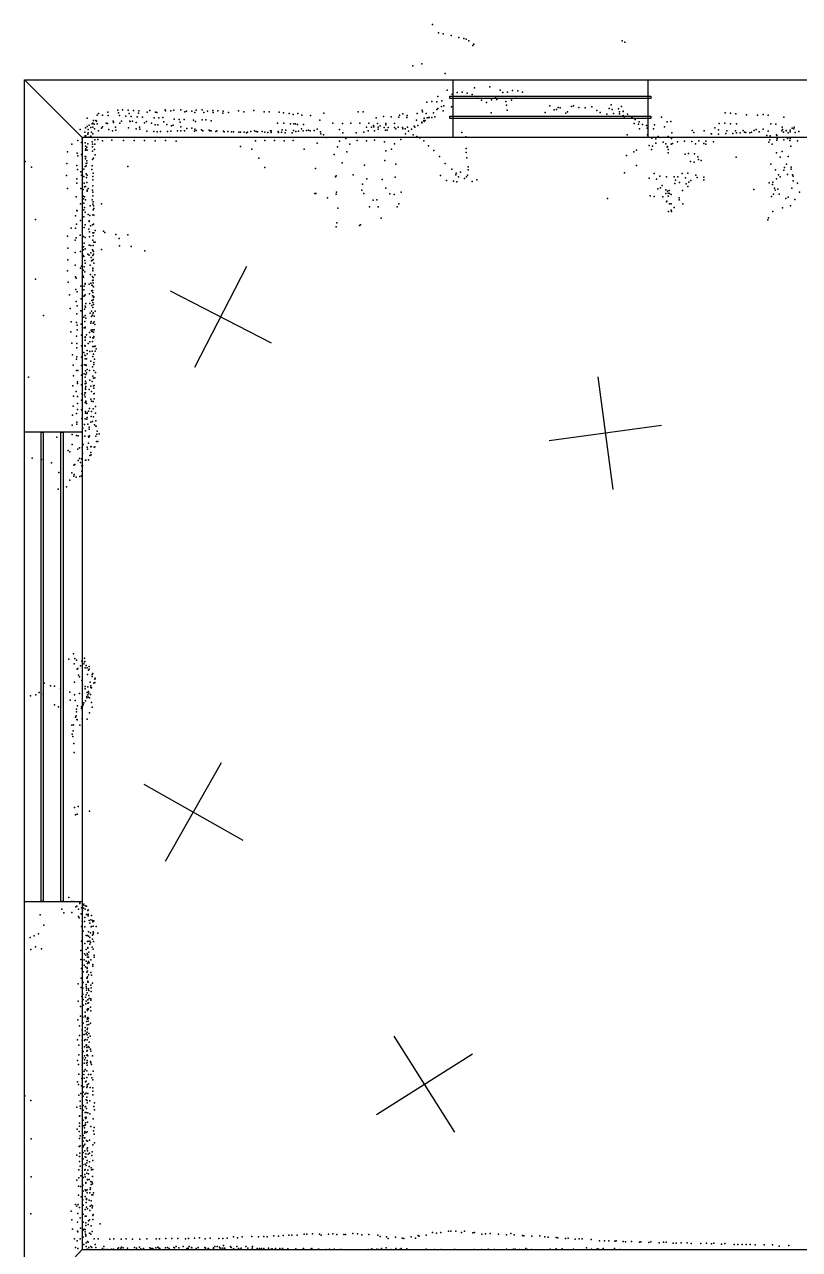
# Model space of a CAD drawing. Header units: millimetres. Extents: x -49251 to 3173, y -44712 to 7447.
# Drawn here: x -12157 to -9428, y -1732 to 2582 of the extents above; entities that cross this region are included whole.
import ezdxf

# ---------------------------------------------------------------- set-up
doc = ezdxf.new("R2010")
doc.units = ezdxf.units.MM
for name, color, linetype in [('P', 9, 'Continuous'), ('PANOS', 10, 'Continuous'), ('ROOMS', 1, 'Continuous'), ('WALLS', 3, 'Continuous'), ('WINDOWS', 6, 'Continuous')]:
    doc.layers.add(name, color=color, linetype=linetype)

# ---------------------------------------------------------------- blocks, each defined once
blk = doc.blocks.new('1-Standard_69')
for points in [[(-590, 42.9766), (589.999, 42.9766), (589.999, 32.9766), (-590, 32.9766), (-590, 42.9766)], [(-590.014, -44.0958), (589.985, -44.0958), (589.985, -54.0958), (-590.014, -54.0958), (-590.014, -44.0958)]]:
    blk.add_lwpolyline(points)

msp = doc.modelspace()

# ---------------------------------------------------------------- linework, layer by layer
at = {"layer": 'P'}
for p in [(-10720, 2582), (-10699, 2553), (-10682, 2549), (-10654, 2543), (-10627, 2536), (-10610, 2533), (-10601, 2530), (-10592, 2525), (-10578, 2508), (-10575, 2513), (-10052, 2524), (-10043, 2520), (-10790, 2436), (-10758, 2444), (-10675, 2410), (-10669, 2351), (-10651, 2337), (-10633, 2343), (-10616, 2344), (-10598, 2340), (-10581, 2336), (-10572, 2359), (-10518, 2363), (-10482, 2351), (-10473, 2343), (-10456, 2344), (-10438, 2350), (-10420, 2348), (-10403, 2344), (-10740, 2309), (-10722, 2311), (-10705, 2310), (-10701, 2328), (-10689, 2293), (-10687, 2313), (-10680, 2295), (-10653, 2292), (-10564, 2328), (-10547, 2315), (-10530, 2307), (-10512, 2317), (-10498, 2327), (-10494, 2318), (-10462, 2311), (-10459, 2298), (-10442, 2316), (-10426, 2328), (-10307, 2296), (-10277, 2290), (-10270, 2289), (-10230, 2293), (-10224, 2295), (-10205, 2290), (-10182, 2288), (-10159, 2292), (-10091, 2299), (-10054, 2293), (-11936, 2252), (-11914, 2244), (-11906, 2244), (-11901, 2263), (-11896, 2269), (-11882, 2263), (-11864, 2273), (-11862, 2262), (-11829, 2280), (-11826, 2271), (-11822, 2261), (-11812, 2281), (-11800, 2259), (-11792, 2280), (-11789, 2268), (-11781, 2258), (-11773, 2279), (-11760, 2257), (-11756, 2270), (-11754, 2278), (-11741, 2256), (-11725, 2273), (-11716, 2279), (-11701, 2253), (-11696, 2273), (-11691, 2272), (-11684, 2253), (-11670, 2254), (-11662, 2281), (-11661, 2278), (-11642, 2278), (-11631, 2280), (-11630, 2249), (-11612, 2248), (-11606, 2282), (-11595, 2248), (-11593, 2275), (-11587, 2277), (-11568, 2277), (-11562, 2245), (-11557, 2272), (-11552, 2280), (-11532, 2282), (-11531, 2246), (-11525, 2272), (-11519, 2246), (-11513, 2277), (-11494, 2279), (-11493, 2272), (-11476, 2278), (-11459, 2270), (-11457, 2277), (-11439, 2272), (-11404, 2278), (-11385, 2275), (-11350, 2279), (-11313, 2274), (-11296, 2275), (-11260, 2273), (-11245, 2271), (-11225, 2269), (-11211, 2265), (-11195, 2269), (-11180, 2263), (-11150, 2262), (-11117, 2245), (-11103, 2270), (-10982, 2275), (-10964, 2274), (-10918, 2253), (-10893, 2258), (-10866, 2257), (-10839, 2256), (-10836, 2263), (-10825, 2267), (-10811, 2254), (-10809, 2261), (-10776, 2245), (-10774, 2268), (-10756, 2280), (-10755, 2274), (-10751, 2244), (-10749, 2252), (-10746, 2244), (-10742, 2269), (-10739, 2253), (-10734, 2254), (-10732, 2255), (-10722, 2254), (-10717, 2271), (-10712, 2257), (-10705, 2283), (-10701, 2286), (-10682, 2278), (-10514, 2271), (-10457, 2280), (-10323, 2272), (-10292, 2282), (-10283, 2283), (-10251, 2270), (-10245, 2274), (-10141, 2279), (-10130, 2272), (-10106, 2266), (-10098, 2286), (-10087, 2283), (-10083, 2269), (-10065, 2285), (-10061, 2275), (-10061, 2267), (-10049, 2277), (-10049, 2276), (-10048, 2262), (-10045, 2253), (-10033, 2266), (-10029, 2259), (-10018, 2256), (-10017, 2257), (-10006, 2247), (-9951, 2253), (-9914, 2256), (-9689, 2271), (-9670, 2270), (-9652, 2267), (-9614, 2264), (-9576, 2263), (-9556, 2265), (-9538, 2263), (-9483, 2256), (-11961, 2212), (-11945, 2203), (-11942, 2218), (-11936, 2223), (-11933, 2212), (-11929, 2228), (-11924, 2219), (-11921, 2203), (-11919, 2232), (-11917, 2234), (-11916, 2221), (-11912, 2231), (-11911, 2214), (-11904, 2241), (-11901, 2232), (-11896, 2207), (-11886, 2217), (-11882, 2222), (-11870, 2234), (-11865, 2233), (-11860, 2212), (-11847, 2207), (-11845, 2241), (-11844, 2237), (-11837, 2221), (-11836, 2210), (-11821, 2235), (-11815, 2241), (-11791, 2218), (-11786, 2242), (-11785, 2240), (-11777, 2241), (-11764, 2237), (-11764, 2214), (-11752, 2221), (-11751, 2213), (-11735, 2236), (-11727, 2240), (-11726, 2206), (-11710, 2234), (-11702, 2205), (-11697, 2229), (-11690, 2204), (-11688, 2229), (-11678, 2205), (-11667, 2239), (-11656, 2230), (-11654, 2205), (-11642, 2206), (-11639, 2225), (-11634, 2228), (-11618, 2207), (-11609, 2238), (-11607, 2222), (-11606, 2207), (-11594, 2208), (-11585, 2216), (-11568, 2217), (-11558, 2206), (-11557, 2213), (-11555, 2240), (-11553, 2209), (-11534, 2211), (-11529, 2208), (-11507, 2210), (-11505, 2207), (-11500, 2243), (-11500, 2207), (-11483, 2205), (-11480, 2207), (-11456, 2206), (-11454, 2204), (-11441, 2205), (-11428, 2204), (-11421, 2204), (-11402, 2203), (-11396, 2203), (-11384, 2203), (-11375, 2201), (-11372, 2203), (-11360, 2205), (-11347, 2208), (-11341, 2205), (-11336, 2204), (-11320, 2205), (-11311, 2203), (-11300, 2202), (-11291, 2207), (-11288, 2207), (-11288, 2202), (-11266, 2234), (-11264, 2205), (-11263, 2202), (-11252, 2203), (-11250, 2211), (-11244, 2234), (-11239, 2201), (-11237, 2210), (-11220, 2232), (-11214, 2201), (-11210, 2209), (-11208, 2232), (-11203, 2232), (-11201, 2205), (-11196, 2230), (-11192, 2206), (-11182, 2214), (-11176, 2207), (-11175, 2230), (-11164, 2209), (-11157, 2210), (-11151, 2208), (-11137, 2209), (-11126, 2213), (-11115, 2204), (-11071, 2235), (-11048, 2212), (-11037, 2233), (-11008, 2234), (-10976, 2234), (-10962, 2203), (-10953, 2220), (-10947, 2207), (-10944, 2234), (-10935, 2220), (-10928, 2226), (-10927, 2222), (-10924, 2207), (-10914, 2233), (-10912, 2213), (-10911, 2221), (-10904, 2225), (-10890, 2219), (-10886, 2210), (-10884, 2233), (-10884, 2229), (-10880, 2210), (-10876, 2219), (-10854, 2233), (-10854, 2219), (-10849, 2214), (-10841, 2220), (-10826, 2219), (-10825, 2215), (-10817, 2214), (-10808, 2221), (-10805, 2206), (-10794, 2213), (-10785, 2224), (-10782, 2220), (-10772, 2226), (-10758, 2238), (-10758, 2236), (-10749, 2240), (-10617, 2202), (-10010, 2233), (-9994, 2231), (-9992, 2239), (-9991, 2215), (-9980, 2230), (-9966, 2226), (-9964, 2217), (-9942, 2214), (-9938, 2229), (-9903, 2222), (-9894, 2239), (-9881, 2240), (-9805, 2209), (-9800, 2202), (-9763, 2208), (-9726, 2218), (-9713, 2211), (-9711, 2233), (-9691, 2234), (-9683, 2207), (-9671, 2232), (-9653, 2207), (-9649, 2232), (-9626, 2209), (-9621, 2203), (-9616, 2202), (-9602, 2201), (-9596, 2203), (-9587, 2209), (-9580, 2212), (-9569, 2204), (-9556, 2213), (-9538, 2206), (-9529, 2232), (-9511, 2231), (-9490, 2207), (-9488, 2220), (-9487, 2212), (-9484, 2203), (-9475, 2209), (-9474, 2207), (-9468, 2201), (-9460, 2210), (-9460, 2204), (-9453, 2217), (-9447, 2214), (-9446, 2221), (-9443, 2202), (-9430, 2205), (-11991, 2160), (-11969, 2173), (-11956, 2166), (-11954, 2179), (-11943, 2190), (-11943, 2165), (-11941, 2190), (-11934, 2196), (-11934, 2162), (-11933, 2200), (-11930, 2185), (-11923, 2189), (-11919, 2169), (-11918, 2160), (-11917, 2197), (-11917, 2184), (-11910, 2176), (-11909, 2160), (-11899, 2177), (-11883, 2172), (-11849, 2175), (-11809, 2173), (-11771, 2173), (-11735, 2174), (-11697, 2172), (-11661, 2174), (-11623, 2171), (-11344, 2172), (-11311, 2173), (-11277, 2174), (-11243, 2172), (-11211, 2173), (-11126, 2164), (-11114, 2197), (-11104, 2194), (-11093, 2184), (-11048, 2171), (-11036, 2200), (-11025, 2180), (-11011, 2161), (-10989, 2200), (-10986, 2174), (-10953, 2172), (-10924, 2175), (-10889, 2169), (-10854, 2162), (-10832, 2177), (-10815, 2197), (-10788, 2194), (-10775, 2188), (-10765, 2183), (-10751, 2172), (-10603, 2186), (-10035, 2193), (-9963, 2193), (-9948, 2182), (-9933, 2179), (-9933, 2164), (-9925, 2187), (-9920, 2184), (-9908, 2168), (-9898, 2162), (-9890, 2188), (-9879, 2161), (-9878, 2181), (-9877, 2200), (-9875, 2163), (-9857, 2169), (-9832, 2171), (-9807, 2170), (-9794, 2162), (-9782, 2172), (-9765, 2163), (-9758, 2160), (-9757, 2171), (-9739, 2197), (-9738, 2197), (-9731, 2169), (-9713, 2196), (-9687, 2198), (-9662, 2198), (-9649, 2200), (-9636, 2200), (-9542, 2191), (-9535, 2168), (-9532, 2176), (-9531, 2190), (-9524, 2161), (-9508, 2193), (-9507, 2191), (-9507, 2175), (-9506, 2181), (-9483, 2176), (-9470, 2181), (-9461, 2174), (-9460, 2180), (-9434, 2172), (-12006, 2134), (-11972, 2129), (-11969, 2120), (-11956, 2124), (-11943, 2117), (-11942, 2153), (-11942, 2139), (-11941, 2144), (-11941, 2116), (-11938, 2150), (-11936, 2139), (-11918, 2151), (-11918, 2136), (-11911, 2142), (-11908, 2123), (-11396, 2152), (-11356, 2143), (-11172, 2143), (-11067, 2124), (-11055, 2151), (-11022, 2134), (-10885, 2137), (-10864, 2143), (-10734, 2155), (-10716, 2138), (-10696, 2117), (-10602, 2145), (-10602, 2131), (-10037, 2121), (-10011, 2134), (-10002, 2139), (-9957, 2156), (-9949, 2142), (-9945, 2154), (-9894, 2150), (-9893, 2152), (-9890, 2142), (-9890, 2130), (-9830, 2125), (-9819, 2128), (-9797, 2126), (-9786, 2116), (-9651, 2115), (-9509, 2130), (-9496, 2115), (-9488, 2135), (-9467, 2117), (-9458, 2153), (-12155, 2099), (-12133, 2080), (-12008, 2093), (-11973, 2085), (-11970, 2071), (-11948, 2072), (-11944, 2082), (-11942, 2109), (-11940, 2092), (-11940, 2084), (-11938, 2102), (-11938, 2094), (-11920, 2071), (-11919, 2084), (-11918, 2106), (-11914, 2111), (-11793, 2082), (-11332, 2111), (-11311, 2078), (-11132, 2075), (-11038, 2095), (-10960, 2087), (-10888, 2103), (-10849, 2090), (-10675, 2092), (-10652, 2073), (-10599, 2112), (-10595, 2081), (-10002, 2086), (-9811, 2099), (-9798, 2097), (-9783, 2107), (-9774, 2103), (-9528, 2090), (-9480, 2078), (-9473, 2090), (-9457, 2080), (-9457, 2072), (-12009, 2050), (-11973, 2038), (-11959, 2063), (-11957, 2051), (-11948, 2047), (-11940, 2056), (-11939, 2043), (-11937, 2051), (-11917, 2047), (-11916, 2035), (-11915, 2059), (-11062, 2045), (-11060, 2049), (-11000, 2053), (-10951, 2039), (-10897, 2036), (-10852, 2044), (-10692, 2050), (-10671, 2033), (-10646, 2030), (-10638, 2052), (-10637, 2059), (-10634, 2028), (-10629, 2045), (-10622, 2062), (-10607, 2040), (-10600, 2045), (-10597, 2051), (-10595, 2070), (-10580, 2029), (-10564, 2035), (-10044, 2060), (-9957, 2041), (-9939, 2057), (-9931, 2037), (-9919, 2048), (-9896, 2045), (-9869, 2046), (-9864, 2034), (-9856, 2045), (-9841, 2057), (-9829, 2042), (-9821, 2058), (-9810, 2033), (-9793, 2051), (-9788, 2043), (-9765, 2044), (-9765, 2035), (-9512, 2070), (-9508, 2039), (-9502, 2052), (-9496, 2046), (-9483, 2069), (-9470, 2054), (-9452, 2052), (-9450, 2048), (-9450, 2032), (-12006, 2004), (-11973, 2023), (-11959, 2005), (-11950, 2001), (-11947, 2023), (-11946, 2010), (-11942, 2012), (-11938, 2026), (-11937, 1999), (-11937, 1995), (-11933, 2004), (-11918, 1998), (-11917, 2014), (-11917, 1991), (-11134, 1987), (-11131, 1987), (-11059, 1985), (-11058, 1991), (-10969, 1999), (-10967, 2020), (-10967, 2020), (-10962, 1987), (-10884, 2006), (-10871, 1986), (-10831, 1992), (-9927, 2003), (-9917, 2007), (-9911, 2015), (-9898, 2000), (-9898, 1987), (-9893, 1995), (-9890, 1988), (-9886, 1997), (-9885, 1987), (-9867, 2022), (-9850, 2025), (-9840, 1997), (-9827, 2021), (-9821, 2011), (-9817, 2027), (-9588, 2001), (-9534, 2024), (-9523, 2018), (-9522, 2027), (-9519, 1985), (-9515, 2006), (-9513, 1999), (-9504, 2002), (-9499, 1985), (-9454, 2006), (-9435, 2023), (-9428, 1991), (-11975, 1975), (-11960, 1950), (-11950, 1977), (-11949, 1968), (-11948, 1953), (-11946, 1975), (-11942, 1965), (-11926, 1943), (-11919, 1965), (-11917, 1979), (-11917, 1949), (-11915, 1957), (-11914, 1943), (-11886, 1950), (-11090, 1971), (-10929, 1963), (-10916, 1965), (-10855, 1983), (-10839, 1951), (-10104, 1969), (-9953, 1979), (-9939, 1976), (-9909, 1975), (-9896, 1957), (-9895, 1960), (-9890, 1978), (-9885, 1951), (-9880, 1983), (-9879, 1951), (-9851, 1972), (-9851, 1964), (-9838, 1950), (-9526, 1976), (-9476, 1969), (-9468, 1974), (-9459, 1943), (-9444, 1966), (-11977, 1908), (-11973, 1927), (-11972, 1926), (-11948, 1929), (-11948, 1905), (-11946, 1938), (-11944, 1921), (-11933, 1913), (-11927, 1909), (-11916, 1912), (-11915, 1929), (-11913, 1934), (-11913, 1910), (-11054, 1935), (-10942, 1940), (-10912, 1940), (-10901, 1900), (-10845, 1940), (-9889, 1924), (-9880, 1928), (-9878, 1923), (-9869, 1938), (-9537, 1901), (-9521, 1924), (-9487, 1936), (-12119, 1895), (-11993, 1865), (-11978, 1865), (-11974, 1879), (-11960, 1892), (-11947, 1867), (-11943, 1876), (-11931, 1861), (-11930, 1891), (-11930, 1888), (-11925, 1873), (-11918, 1876), (-11914, 1879), (-11908, 1857), (-11059, 1870), (-11057, 1883), (-10977, 1874), (-10974, 1877), (-9539, 1894), (-12006, 1837), (-11979, 1822), (-11975, 1831), (-11961, 1840), (-11949, 1835), (-11949, 1835), (-11947, 1812), (-11943, 1832), (-11928, 1852), (-11928, 1834), (-11916, 1848), (-11916, 1823), (-11915, 1838), (-11913, 1848), (-11913, 1815), (-11908, 1815), (-11879, 1854), (-11874, 1849), (-11836, 1843), (-11824, 1828), (-11793, 1841), (-12004, 1794), (-11979, 1779), (-11960, 1782), (-11949, 1799), (-11949, 1789), (-11944, 1792), (-11934, 1773), (-11929, 1805), (-11929, 1770), (-11924, 1804), (-11923, 1778), (-11918, 1788), (-11917, 1786), (-11916, 1769), (-11915, 1804), (-11914, 1783), (-11914, 1773), (-11886, 1790), (-11822, 1802), (-11782, 1800), (-11733, 1785), (-12005, 1753), (-11979, 1735), (-11956, 1731), (-11950, 1768), (-11948, 1765), (-11947, 1729), (-11945, 1751), (-11943, 1741), (-11926, 1735), (-11922, 1761), (-11921, 1750), (-11919, 1751), (-11915, 1754), (-11913, 1742), (-12119, 1685), (-12006, 1715), (-11978, 1693), (-11975, 1689), (-11960, 1724), (-11950, 1696), (-11949, 1717), (-11949, 1692), (-11945, 1711), (-11925, 1701), (-11918, 1694), (-11917, 1724), (-11917, 1721), (-11917, 1715), (-11916, 1723), (-11915, 1691), (-11910, 1700), (-12003, 1674), (-11976, 1649), (-11972, 1640), (-11959, 1661), (-11948, 1647), (-11947, 1661), (-11944, 1670), (-11943, 1668), (-11929, 1667), (-11924, 1671), (-11921, 1644), (-11920, 1664), (-11918, 1680), (-11918, 1663), (-11918, 1645), (-11915, 1682), (-11915, 1672), (-11914, 1658), (-11999, 1630), (-11975, 1606), (-11958, 1616), (-11948, 1625), (-11946, 1627), (-11944, 1630), (-11941, 1600), (-11928, 1633), (-11927, 1599), (-11920, 1610), (-11918, 1627), (-11917, 1603), (-11916, 1638), (-11916, 1627), (-11915, 1612), (-11914, 1620), (-11913, 1623), (-12090, 1557), (-11996, 1582), (-11973, 1563), (-11972, 1591), (-11959, 1574), (-11946, 1580), (-11944, 1590), (-11943, 1557), (-11942, 1586), (-11926, 1565), (-11921, 1573), (-11921, 1554), (-11920, 1592), (-11918, 1558), (-11917, 1585), (-11915, 1567), (-11915, 1565), (-11914, 1596), (-11912, 1555), (-11908, 1572), (-11993, 1535), (-11974, 1533), (-11972, 1523), (-11958, 1527), (-11948, 1551), (-11947, 1514), (-11945, 1536), (-11943, 1516), (-11943, 1514), (-11941, 1548), (-11924, 1530), (-11922, 1536), (-11915, 1530), (-11912, 1535), (-11910, 1526), (-11994, 1500), (-11974, 1484), (-11972, 1507), (-11957, 1488), (-11944, 1482), (-11944, 1480), (-11944, 1470), (-11939, 1489), (-11928, 1497), (-11926, 1481), (-11922, 1505), (-11921, 1502), (-11919, 1507), (-11919, 1501), (-11917, 1479), (-11914, 1498), (-11914, 1478), (-11913, 1507), (-11913, 1483), (-11912, 1507), (-11991, 1460), (-11973, 1459), (-11973, 1443), (-11957, 1450), (-11948, 1427), (-11945, 1451), (-11943, 1449), (-11937, 1434), (-11933, 1459), (-11927, 1464), (-11927, 1430), (-11919, 1431), (-11918, 1466), (-11917, 1448), (-11912, 1448), (-11908, 1449), (-11908, 1431), (-11905, 1440), (-11988, 1419), (-11986, 1382), (-11974, 1404), (-11973, 1412), (-11957, 1381), (-11956, 1411), (-11946, 1384), (-11945, 1417), (-11944, 1416), (-11944, 1384), (-11943, 1405), (-11940, 1382), (-11940, 1381), (-11939, 1405), (-11936, 1422), (-11923, 1396), (-11917, 1413), (-11914, 1421), (-11913, 1392), (-11913, 1385), (-11911, 1403), (-12143, 1340), (-11985, 1345), (-11974, 1364), (-11969, 1364), (-11957, 1347), (-11947, 1352), (-11944, 1340), (-11942, 1362), (-11941, 1349), (-11939, 1355), (-11937, 1367), (-11928, 1363), (-11918, 1377), (-11916, 1343), (-11913, 1364), (-11909, 1338), (-11907, 1357), (-11987, 1309), (-11971, 1324), (-11970, 1318), (-11957, 1313), (-11944, 1318), (-11944, 1316), (-11942, 1326), (-11942, 1301), (-11942, 1297), (-11941, 1307), (-11940, 1319), (-11929, 1297), (-11927, 1329), (-11923, 1308), (-11919, 1325), (-11914, 1336), (-11914, 1309), (-11913, 1301), (-11912, 1311), (-11985, 1273), (-11975, 1289), (-11970, 1272), (-11957, 1259), (-11955, 1281), (-11946, 1278), (-11945, 1285), (-11943, 1271), (-11942, 1285), (-11941, 1255), (-11941, 1255), (-11941, 1252), (-11924, 1262), (-11921, 1290), (-11921, 1255), (-11915, 1254), (-11913, 1281), (-11912, 1282), (-11912, 1264), (-11986, 1238), (-11974, 1212), (-11971, 1247), (-11971, 1226), (-11956, 1225), (-11943, 1251), (-11942, 1219), (-11942, 1213), (-11939, 1247), (-11937, 1215), (-11937, 1212), (-11932, 1220), (-11928, 1230), (-11921, 1219), (-11915, 1228), (-11907, 1237), (-11907, 1213), (-11989, 1171), (-11988, 1206), (-11973, 1181), (-11973, 1174), (-11955, 1194), (-11946, 1173), (-11944, 1193), (-11938, 1192), (-11936, 1198), (-11934, 1175), (-11923, 1181), (-11922, 1202), (-11918, 1184), (-11914, 1200), (-11911, 1172), (-11906, 1186), (-11906, 1168), (-11905, 1167), (-12043, 1129), (-11989, 1138), (-11974, 1135), (-11968, 1133), (-11952, 1160), (-11945, 1132), (-11942, 1151), (-11932, 1131), (-11931, 1129), (-11929, 1164), (-11929, 1157), (-11928, 1133), (-11906, 1132), (-11902, 1139), (-11901, 1150), (-11894, 1140), (-12003, 1082), (-11989, 1103), (-11969, 1087), (-11963, 1091), (-11954, 1091), (-11951, 1103), (-11936, 1093), (-11935, 1087), (-11932, 1108), (-11924, 1095), (-11922, 1096), (-11912, 1093), (-11910, 1095), (-11904, 1114), (-11899, 1113), (-12130, 1055), (-12097, 1050), (-12062, 1038), (-11998, 1077), (-11968, 1046), (-11964, 1054), (-11960, 1039), (-11957, 1053), (-11953, 1071), (-11942, 1048), (-11941, 1048), (-11932, 1049), (-11927, 1064), (-11924, 1075), (-11922, 1067), (-12036, 1004), (-11990, 1003), (-11983, 1030), (-11982, 997), (-11980, 1032), (-11956, 993), (-11955, 1028), (-11955, 1009), (-11953, 1029), (-12009, 954), (-11997, 977), (-11983, 991), (-11975, 988), (-11962, 990), (-12039, 946), (-12001, 347), (-11985, 366), (-11980, 349), (-11946, 351), (-11982, 331), (-11974, 343), (-11972, 312), (-11969, 314), (-11960, 324), (-11955, 340), (-11948, 330), (-11946, 337), (-11945, 339), (-11943, 316), (-11940, 325), (-11936, 316), (-11932, 308), (-11930, 312), (-11929, 321), (-12088, 262), (-11981, 266), (-11967, 291), (-11963, 285), (-11955, 272), (-11935, 293), (-11926, 266), (-11919, 293), (-11919, 286), (-11916, 296), (-11913, 262), (-11910, 276), (-11909, 265), (-11908, 280), (-12136, 218), (-12117, 221), (-12106, 229), (-12091, 224), (-12066, 253), (-12051, 252), (-12030, 242), (-11998, 231), (-11981, 221), (-11963, 226), (-11953, 257), (-11944, 242), (-11943, 251), (-11938, 216), (-11937, 230), (-11934, 250), (-11934, 221), (-11932, 233), (-11931, 227), (-11925, 223), (-11923, 253), (-11923, 247), (-11921, 246), (-12052, 186), (-12037, 179), (-11996, 203), (-11979, 201), (-11970, 183), (-11957, 179), (-11957, 173), (-11952, 184), (-11950, 187), (-11948, 193), (-11942, 200), (-11938, 211), (-11932, 213), (-11928, 211), (-11921, 194), (-11919, 178), (-11978, 143), (-11975, 147), (-11974, 171), (-11974, 161), (-11973, 134), (-11972, 133), (-11954, 137), (-11937, 136), (-11928, 158), (-11991, 115), (-11986, 95), (-11985, 116), (-11962, 115), (-11989, 83), (-11987, 75), (-11984, 50), (-11982, 18), (-11968, -172), (-11981, -175), (-11977, -201), (-11972, -199), (-11928, -188), (-12001, -492), (-11991, -506), (-11983, -506), (-11962, -509), (-11962, -513), (-11953, -517), (-11948, -516), (-12102, -554), (-12026, -533), (-12019, -546), (-11991, -545), (-11976, -525), (-11973, -523), (-11967, -533), (-11967, -559), (-11958, -550), (-11957, -529), (-11953, -538), (-11952, -519), (-11951, -519), (-11949, -530), (-11944, -534), (-11943, -522), (-11939, -523), (-11939, -552), (-11934, -538), (-11933, -536), (-11933, -551), (-11933, -553), (-11933, -557), (-11921, -556), (-12089, -590), (-11965, -564), (-11956, -594), (-11954, -576), (-11946, -577), (-11945, -563), (-11945, -596), (-11929, -573), (-11927, -583), (-11923, -571), (-11922, -596), (-11921, -594), (-11918, -574), (-11917, -578), (-11915, -593), (-11913, -575), (-11905, -595), (-12137, -633), (-12123, -628), (-12108, -620), (-11957, -646), (-11950, -611), (-11940, -626), (-11935, -626), (-11935, -647), (-11933, -646), (-11932, -613), (-11932, -629), (-11927, -633), (-11927, -646), (-11925, -617), (-11918, -625), (-11918, -639), (-11915, -613), (-11915, -621), (-11914, -617), (-11914, -647), (-11899, -618), (-12135, -676), (-12119, -666), (-12097, -673), (-11959, -679), (-11945, -654), (-11940, -676), (-11936, -690), (-11934, -668), (-11934, -671), (-11931, -685), (-11927, -657), (-11925, -651), (-11919, -667), (-11915, -674), (-11959, -711), (-11947, -712), (-11947, -731), (-11946, -691), (-11941, -696), (-11940, -717), (-11935, -703), (-11935, -725), (-11934, -694), (-11934, -694), (-11934, -723), (-11932, -702), (-11932, -718), (-11930, -722), (-11924, -712), (-11916, -728), (-11912, -695), (-11912, -702), (-11958, -776), (-11957, -743), (-11951, -754), (-11942, -737), (-11938, -755), (-11937, -739), (-11937, -754), (-11936, -743), (-11935, -752), (-11935, -772), (-11932, -765), (-11923, -757), (-11921, -766), (-11916, -734), (-11968, -796), (-11958, -809), (-11952, -812), (-11951, -792), (-11940, -799), (-11940, -806), (-11939, -812), (-11939, -819), (-11938, -777), (-11936, -777), (-11934, -787), (-11934, -791), (-11933, -791), (-11932, -814), (-11924, -801), (-11922, -810), (-11918, -794), (-11968, -857), (-11955, -841), (-11952, -833), (-11951, -852), (-11942, -843), (-11940, -835), (-11940, -857), (-11936, -828), (-11934, -853), (-11931, -820), (-11931, -838), (-11930, -848), (-11924, -849), (-11924, -854), (-11922, -824), (-11960, -876), (-11951, -872), (-11943, -896), (-11941, -867), (-11937, -887), (-11935, -890), (-11934, -865), (-11934, -884), (-11933, -886), (-11932, -863), (-11932, -884), (-11925, -879), (-11924, -891), (-11969, -923), (-11963, -944), (-11960, -910), (-11952, -914), (-11951, -935), (-11943, -909), (-11943, -913), (-11939, -929), (-11936, -917), (-11936, -941), (-11935, -921), (-11934, -915), (-11933, -928), (-11932, -919), (-11931, -940), (-11925, -935), (-11964, -978), (-11954, -959), (-11952, -975), (-11946, -975), (-11944, -962), (-11943, -950), (-11940, -971), (-11936, -957), (-11936, -967), (-11936, -976), (-11935, -952), (-11933, -985), (-11931, -971), (-11926, -981), (-11971, -994), (-11966, -1013), (-11954, -995), (-11951, -1035), (-11946, -996), (-11946, -1018), (-11943, -993), (-11940, -1014), (-11939, -1011), (-11938, -1021), (-11938, -1034), (-11937, -994), (-11937, -1031), (-11936, -994), (-11933, -1017), (-11930, -1002), (-11929, -1021), (-11925, -1026), (-11924, -1033), (-11970, -1067), (-11966, -1047), (-11952, -1057), (-11947, -1076), (-11946, -1050), (-11946, -1064), (-11942, -1057), (-11939, -1076), (-11938, -1048), (-11937, -1047), (-11937, -1073), (-11936, -1067), (-11934, -1050), (-11925, -1070), (-11923, -1075), (-11918, -1050), (-11967, -1081), (-11966, -1115), (-11954, -1083), (-11953, -1106), (-11948, -1116), (-11947, -1104), (-11944, -1098), (-11938, -1103), (-11936, -1083), (-11932, -1116), (-11923, -1116), (-11921, -1080), (-11915, -1104), (-11971, -1142), (-11967, -1151), (-11956, -1156), (-11955, -1130), (-11948, -1159), (-11947, -1129), (-11942, -1141), (-11940, -1139), (-11938, -1126), (-11938, -1161), (-11937, -1158), (-11936, -1152), (-11932, -1149), (-11926, -1162), (-11920, -1128), (-11917, -1134), (-11917, -1163), (-12156, -1191), (-12135, -1207), (-11966, -1189), (-11959, -1183), (-11950, -1178), (-11950, -1192), (-11945, -1185), (-11940, -1182), (-11940, -1205), (-11938, -1195), (-11936, -1207), (-11934, -1183), (-11917, -1175), (-11917, -1187), (-11973, -1231), (-11961, -1210), (-11961, -1227), (-11960, -1235), (-11951, -1241), (-11950, -1225), (-11944, -1250), (-11943, -1230), (-11942, -1228), (-11940, -1249), (-11939, -1236), (-11936, -1216), (-11934, -1251), (-11927, -1209), (-11913, -1228), (-11911, -1215), (-11911, -1240), (-11963, -1263), (-11963, -1287), (-11962, -1261), (-11950, -1277), (-11943, -1267), (-11942, -1286), (-11942, -1293), (-11941, -1271), (-11940, -1266), (-11935, -1284), (-11927, -1254), (-11915, -1272), (-11972, -1308), (-11965, -1316), (-11964, -1298), (-11961, -1332), (-11951, -1297), (-11951, -1331), (-11946, -1295), (-11946, -1304), (-11946, -1322), (-11945, -1317), (-11940, -1320), (-11937, -1318), (-11924, -1299), (-11914, -1314), (-11912, -1302), (-11912, -1326), (-12134, -1342), (-11965, -1369), (-11964, -1341), (-11961, -1367), (-11951, -1351), (-11951, -1371), (-11948, -1366), (-11947, -1339), (-11945, -1339), (-11945, -1361), (-11939, -1348), (-11937, -1351), (-11937, -1377), (-11935, -1351), (-11935, -1374), (-11928, -1347), (-11917, -1363), (-11911, -1356), (-11973, -1400), (-11964, -1422), (-11963, -1404), (-11962, -1393), (-11951, -1391), (-11951, -1413), (-11945, -1384), (-11943, -1406), (-11941, -1395), (-11941, -1407), (-11937, -1419), (-11935, -1385), (-11933, -1396), (-11928, -1393), (-11928, -1423), (-11920, -1401), (-11919, -1388), (-11917, -1419), (-11966, -1452), (-11961, -1439), (-11952, -1433), (-11945, -1453), (-11944, -1431), (-11944, -1450), (-11940, -1436), (-11938, -1427), (-11938, -1463), (-11934, -1453), (-11932, -1466), (-11930, -1440), (-11922, -1445), (-11921, -1451), (-11917, -1450), (-12134, -1476), (-11973, -1488), (-11967, -1509), (-11966, -1480), (-11959, -1473), (-11952, -1505), (-11951, -1478), (-11945, -1468), (-11944, -1476), (-11941, -1496), (-11941, -1498), (-11935, -1486), (-11935, -1487), (-11929, -1486), (-11923, -1493), (-11922, -1503), (-11919, -1495), (-11918, -1475), (-11918, -1501), (-11967, -1541), (-11960, -1510), (-11958, -1546), (-11951, -1527), (-11944, -1522), (-11943, -1545), (-11941, -1525), (-11939, -1553), (-11937, -1522), (-11936, -1532), (-11927, -1533), (-11926, -1521), (-11925, -1515), (-11920, -1539), (-11917, -1539), (-11914, -1532), (-11977, -1573), (-11973, -1580), (-11968, -1574), (-11963, -1584), (-11952, -1557), (-11950, -1576), (-11943, -1591), (-11940, -1567), (-11939, -1556), (-11939, -1583), (-11935, -1589), (-11930, -1558), (-11927, -1595), (-11926, -1580), (-11922, -1561), (-11921, -1576), (-11919, -1585), (-11918, -1579), (-12135, -1607), (-11993, -1597), (-11990, -1628), (-11970, -1636), (-11969, -1605), (-11961, -1621), (-11951, -1608), (-11951, -1636), (-11943, -1615), (-11941, -1638), (-11940, -1615), (-11932, -1631), (-11928, -1628), (-11917, -1626), (-11916, -1612), (-11915, -1609), (-11988, -1660), (-11971, -1667), (-11969, -1670), (-11960, -1657), (-11951, -1664), (-11947, -1660), (-11943, -1662), (-11943, -1670), (-11942, -1678), (-11941, -1647), (-11941, -1680), (-11933, -1644), (-11928, -1674), (-11923, -1678), (-11922, -1649), (-11919, -1669), (-11891, -1642), (-11226, -1682), (-11216, -1681), (-11197, -1682), (-11172, -1678), (-11163, -1678), (-11143, -1677), (-11118, -1678), (-11112, -1682), (-11086, -1678), (-11071, -1677), (-11057, -1679), (-11033, -1679), (-11026, -1679), (-11001, -1676), (-10984, -1677), (-10969, -1680), (-10944, -1679), (-10913, -1682), (-10743, -1682), (-10720, -1672), (-10706, -1675), (-10691, -1672), (-10664, -1668), (-10655, -1667), (-10638, -1668), (-10618, -1672), (-10608, -1668), (-10578, -1673), (-10572, -1672), (-10546, -1678), (-10534, -1677), (-10517, -1676), (-10488, -1678), (-10460, -1680), (-10444, -1676), (-10432, -1680), (-11981, -1694), (-11977, -1725), (-11972, -1701), (-11961, -1694), (-11950, -1689), (-11948, -1715), (-11941, -1685), (-11940, -1708), (-11940, -1721), (-11935, -1704), (-11933, -1706), (-11931, -1725), (-11924, -1722), (-11920, -1725), (-11912, -1695), (-11908, -1714), (-11906, -1725), (-11898, -1694), (-11878, -1722), (-11857, -1696), (-11842, -1695), (-11817, -1696), (-11816, -1724), (-11799, -1694), (-11777, -1696), (-11770, -1725), (-11752, -1724), (-11751, -1696), (-11726, -1695), (-11694, -1695), (-11688, -1724), (-11682, -1695), (-11659, -1693), (-11654, -1725), (-11638, -1693), (-11631, -1725), (-11623, -1722), (-11617, -1693), (-11598, -1722), (-11590, -1694), (-11580, -1693), (-11577, -1722), (-11569, -1725), (-11559, -1692), (-11546, -1725), (-11541, -1691), (-11522, -1725), (-11521, -1695), (-11503, -1692), (-11487, -1721), (-11478, -1722), (-11473, -1693), (-11470, -1724), (-11459, -1693), (-11456, -1718), (-11443, -1692), (-11432, -1721), (-11429, -1725), (-11421, -1687), (-11409, -1721), (-11407, -1691), (-11390, -1688), (-11378, -1721), (-11356, -1686), (-11354, -1722), (-11333, -1688), (-11314, -1686), (-11303, -1687), (-11279, -1684), (-11263, -1685), (-11246, -1683), (-10905, -1686), (-10882, -1687), (-10876, -1693), (-10851, -1689), (-10827, -1692), (-10821, -1693), (-10795, -1687), (-10780, -1692), (-10771, -1683), (-10767, -1685), (-10403, -1683), (-10399, -1684), (-10370, -1685), (-10342, -1684), (-10324, -1687), (-10313, -1689), (-10285, -1690), (-10279, -1691), (-10252, -1693), (-10242, -1692), (-10218, -1696), (-10204, -1695), (-10193, -1694), (-10161, -1697), (-10132, -1701), (-10114, -1701), (-10099, -1702), (-10078, -1703), (-10073, -1702), (-10048, -1704), (-10040, -1705), (-10019, -1704), (-9991, -1706), (-9986, -1705), (-9958, -1707), (-9951, -1705), (-9922, -1708), (-9906, -1706), (-9897, -1706), (-9873, -1710), (-9862, -1710), (-9844, -1708), (-9823, -1709), (-9809, -1711), (-9775, -1711), (-9755, -1710), (-9738, -1712), (-9729, -1710), (-9702, -1713), (-9691, -1711), (-9658, -1715), (-9645, -1714), (-9630, -1715), (-9615, -1715), (-9601, -1715), (-9584, -1716), (-9552, -1716), (-9523, -1716), (-9499, -1720), (-9465, -1718), (-11969, -1728), (-11937, -1731), (-11930, -1732), (-11882, -1728), (-11877, -1732), (-11870, -1732), (-11862, -1732), (-11851, -1731), (-11844, -1731), (-11829, -1729), (-11826, -1726), (-11818, -1727), (-11810, -1726), (-11794, -1727), (-11763, -1727), (-11748, -1730), (-11738, -1728), (-11716, -1726), (-11712, -1728), (-11708, -1728), (-11703, -1731), (-11695, -1726), (-11685, -1726), (-11681, -1728), (-11661, -1726), (-11648, -1728), (-11629, -1726), (-11614, -1726), (-11585, -1728), (-11581, -1727), (-11581, -1731), (-11568, -1726), (-11553, -1728), (-11546, -1732), (-11520, -1727), (-11510, -1728), (-11509, -1729), (-11491, -1726), (-11491, -1728), (-11468, -1727), (-11461, -1727), (-11454, -1727), (-11452, -1727), (-11421, -1730), (-11415, -1732), (-11403, -1729), (-11403, -1730), (-11398, -1732), (-11394, -1727), (-11371, -1727), (-11355, -1727), (-11338, -1729), (-11329, -1728), (-11322, -1729), (-11314, -1729), (-11298, -1727), (-11288, -1731), (-11285, -1730), (-11273, -1729), (-11258, -1729), (-11248, -1729), (-11247, -1732), (-11230, -1730), (-11230, -1731), (-11202, -1730), (-11178, -1732), (-11174, -1729), (-11148, -1730), (-11145, -1728), (-11124, -1732), (-11121, -1731), (-11095, -1732), (-11083, -1731), (-11066, -1731), (-11047, -1732), (-11040, -1732), (-10947, -1732), (-10936, -1732), (-10934, -1730), (-10916, -1731), (-10911, -1732), (-10900, -1728), (-10883, -1726), (-10866, -1732), (-10849, -1728), (-10836, -1732), (-10835, -1732), (-10831, -1729), (-10810, -1730), (-10743, -1731), (-10713, -1732), (-10690, -1732), (-10644, -1732), (-10641, -1732), (-10573, -1732), (-10547, -1732), (-10524, -1731), (-10502, -1732), (-10459, -1731), (-10435, -1731), (-10429, -1731), (-10414, -1732), (-10414, -1732), (-10391, -1729), (-10385, -1732), (-10371, -1732), (-10306, -1731), (-10284, -1730), (-10264, -1730), (-10223, -1731), (-10178, -1726), (-10160, -1731), (-10140, -1730), (-10136, -1731), (-10119, -1728), (-10079, -1729), (-10059, -1732)]:
    msp.add_point(p, dxfattribs=at)
at = {"layer": 'PANOS'}
for points in [[(-11374.9, 1729.8), (-11558.2, 1374.3)], [(-11644.3, 1643.7), (-11288.8, 1460.4)], [(-10138, 1340.9), (-10084.7, 944.5)], [(-9913.1, 1169.3), (-10309.6, 1116.1)], [(-11464, -17.8), (-11661.3, -365.7)], [(-11736.6, -93.1), (-11388.7, -290.4)], [(-10641.4, -1319), (-10855, -980.8)], [(-10917.3, -1256.7), (-10579.1, -1043.1)]]:
    msp.add_lwpolyline(points, dxfattribs=at)
at = {"layer": 'ROOMS'}
msp.add_lwpolyline([(-11954.2, -1732.1), (-7938.6, -1732.1), (-7938.6, 2184.3), (-11954.2, 2184.3), (-11954.2, -1732.1)], close=True, dxfattribs=at)
at = {"layer": 'WALLS'}
for points in [[(-11954.2, 2184.3), (-11954.2, -1732.1), (-12055.7, -1842.1), (-12157.2, -1842.1), (-12157.2, 2387.3), (-12055.7, 2285.8), (-11954.2, 2184.3)], [(-7938.6, 2184.3), (-11954.2, 2184.3), (-12055.7, 2285.8), (-12157.2, 2387.3), (-7878.6, 2387.3), (-7878.6, 2285.8), (-7938.6, 2184.3)]]:
    msp.add_lwpolyline(points, dxfattribs=at)
at = {"layer": 'WINDOWS'}
for points in [[(-9962.1, 2184.3), (-10647.7, 2184.3), (-10647.7, 2387.3), (-9962.1, 2387.3), (-9962.1, 2184.3)], [(-11954.2, 1147.5), (-11954.2, -507.8), (-12157.2, -507.8), (-12157.2, 1147.5), (-11954.2, 1147.5)]]:
    msp.add_lwpolyline(points, dxfattribs=at)

# ---------------------------------------------------------------- block references
at = {"layer": 'WINDOWS', "yscale": 0.8}
for p, xscale, rotation in [((-10304.9, 2285.8), 0.6, 180), ((-12055.7, 319.8), 1.4, 270)]:
    msp.add_blockref('1-Standard_69', p, dxfattribs=dict(at, xscale=xscale, rotation=rotation))

doc.saveas('drawing.dxf')
